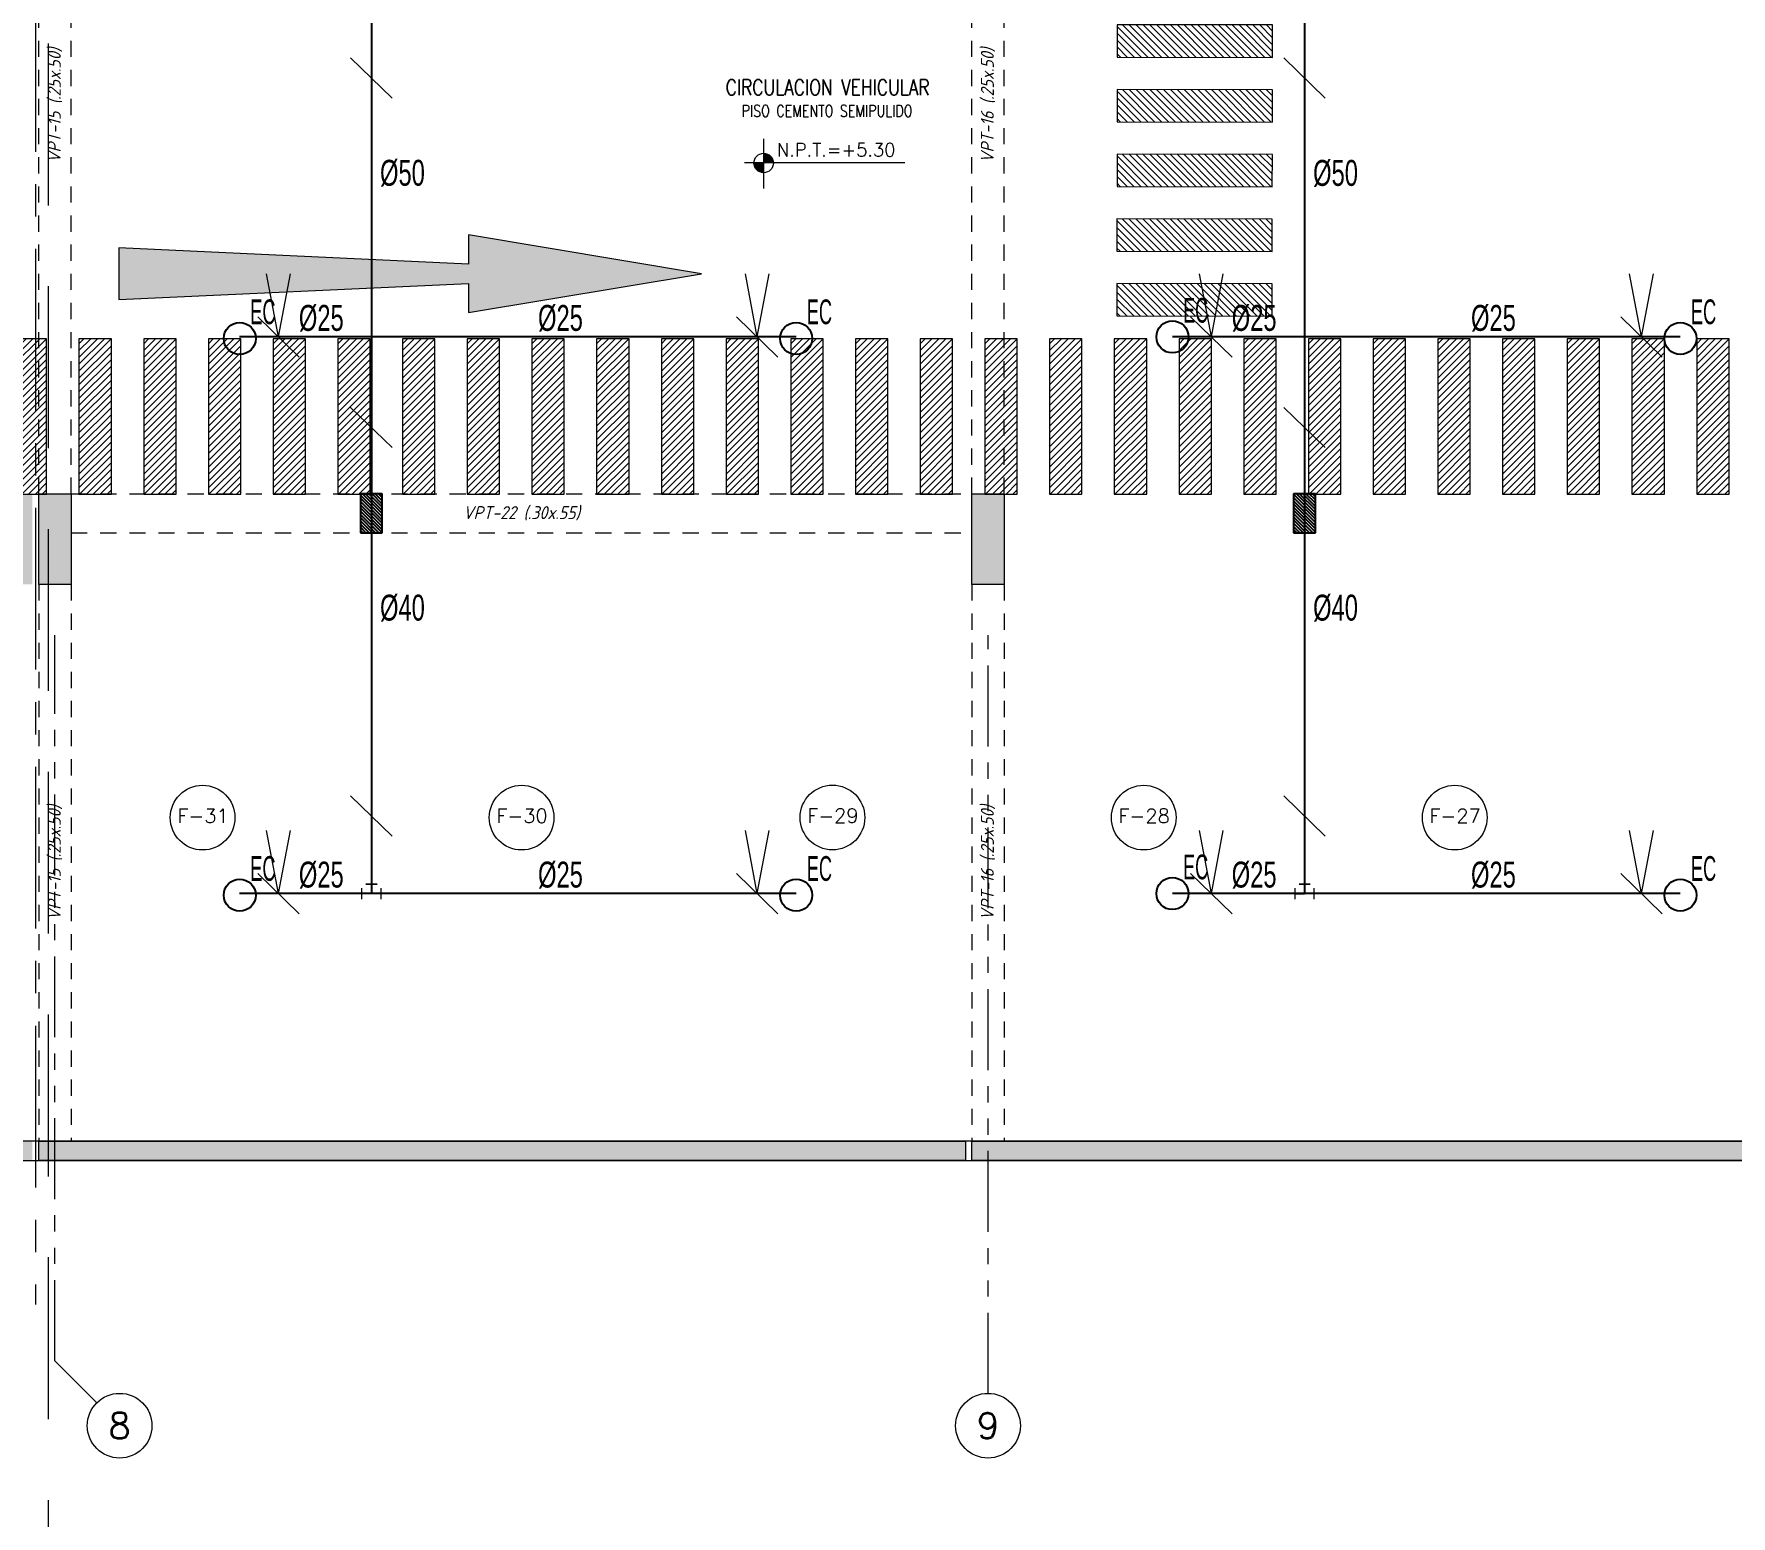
# Model space of a CAD drawing. Header units: millimetres. Extents: x 2085 to 2829, y 1347 to 1643.
# Drawn here: x 2156.79 to 2169.91, y 1440.19 to 1451.64 of the extents above; entities that cross this region are included whole.
import ezdxf
from ezdxf.enums import TextEntityAlignment as Align

# ---------------------------------------------------------------- set-up
doc = ezdxf.new("R2010")
doc.units = ezdxf.units.MM
for name, pattern in [('CENTER', [2, 1.25, -0.25, 0.25, -0.25]), ('DASHED2', [0.375, 0.25, -0.125]), ('HIDDEN', [0.375, 0.25, -0.125]), ('HIDDEN2', [0.1875, 0.125, -0.0625]), ('PHANTOM', [2.5, 1.25, -0.25, 0.25, -0.25, 0.25, -0.25]), ('PHANTOM2', [1.25, 0.625, -0.125, 0.125, -0.125, 0.125, -0.125])]:
    doc.linetypes.add(name, pattern=pattern)
doc.layers.get('0').update_dxf_attribs({"color": 251, "lineweight": 9})
for name, color, linetype, lineweight in [('000 SOS 911 - ACCESORIOS ACI', 3, 'Continuous', 20), ('000 SOS 911 ACCESORIOS', 3, 'Continuous', 20), ('000 SOS 911 ROCIADORES', 5, 'Continuous', 25), ('000 SOS 911 TEXTOS ACI', 7, 'Continuous', 9), ('000 SOS 911 TUB. ENTERRADA  ACI', 5, 'DASHED2', 25), ('000 SOS 911 TUBERIA ACI', 3, 'Continuous', 25), ('00_Grupo3S', 7, 'DASHED2', 0), ('A-EJES', 251, 'PHANTOM', 9), ('A-ESTRUCTURA-HATCH', 251, 'Continuous', 13), ('A-ESTRUCTURA-PLACAS', 251, 'Continuous', 13), ('A-ESTRUCTURA-VIGAS', 251, 'HIDDEN2', 13), ('A-MUROS', 251, 'Continuous', 9), ('A-NIVELES-NPT', 251, 'Continuous', 9), ('A-NUMERO ESTAC', 251, 'Continuous', 13), ('A-TEXTO-ACABADO PISO', 251, 'Continuous', 13), ('A-TEXTO-AMBIENTES', 251, 'Continuous', 9), ('A-TEXTO-INDICACIONES', 251, 'Continuous', 13), ('CIRCULACION PEATONAL', 251, 'Continuous', 13)]:
    doc.layers.add(name, color=color, linetype=linetype, lineweight=lineweight)
doc.layers.add('A-ETAPAS', color=251, linetype='Continuous', lineweight=9, plot=False)
doc.layers.add('A_50_Vigas Chata', color=251, linetype='HIDDEN', lineweight=13, plot=False)
doc.styles.add('APPIA -TEXTOS-GENERALES', font='isocp.shx', dxfattribs={"oblique": 15})
doc.styles.add('PIPE', font='ARIALN.TTF', dxfattribs={"width": 0.8})
doc.styles.add('R80', font='romans.shx', dxfattribs={"width": 0.8, "oblique": 15, "height": 0.1})
doc.styles.add('ROMANS', font='romans.shx', dxfattribs={"width": 0.8})

# ---------------------------------------------------------------- blocks, each defined once
blk = doc.blocks.new('002')
at = {"layer": '000 SOS 911 ROCIADORES'}
blk.add_circle((2884.506, 1470.177, 0), 0.0952, dxfattribs=at)
at = {"layer": '000 SOS 911 ROCIADORES', "color": 5, "style": 'PIPE', "width": 0.641273}
blk.add_text('EC', height=0.1469, dxfattribs=at).set_placement((2884.569, 1470.262, 0), (2884.719, 1470.262, 0), align=Align.FIT)
blk = doc.blocks.new('003')
at = {"layer": '000 SOS 911 ROCIADORES', "xscale": 1.3, "yscale": 1.3, "zscale": 1.3}
blk.add_blockref('002', (-841.839, -416.766, 0), dxfattribs=at)
blk = doc.blocks.new('007')
at = {"layer": '000 SOS 911 - ACCESORIOS ACI'}
for q in [(26830.838, -4054.765, 0), (26831.022, -4054.765, 0)]:
    blk.add_line((26830.93, -4055.252, 0), q, dxfattribs=at)
blk = doc.blocks.new('PASE EN VIGA')
at = {"layer": '000 SOS 911 TUB. ENTERRADA  ACI'}
h = blk.add_hatch(dxfattribs=at)
h.set_pattern_fill('ANSI31', color=6, scale=0.0046)
h.paths.add_polyline_path([(2188.783, 1180.57), (2188.783, 1180.71), (2188.533, 1180.71), (2188.533, 1180.57)])
at = {"layer": '000 SOS 911 TUB. ENTERRADA  ACI', "color": 6, "linetype": 'ByBlock'}
blk.add_lwpolyline([(2188.533, 1180.57), (2188.783, 1180.57), (2188.783, 1180.71), (2188.533, 1180.71)], close=True, dxfattribs=at)
blk = doc.blocks.new('ACCS.ELBOW.90')
at = {"layer": '000 SOS 911 - ACCESORIOS ACI', "color": 100}
for p, q in [((0.098, 0.168), (-0.098, 0.168)), ((0.168, -0.098), (0.168, 0.098))]:
    blk.add_line(p, q, dxfattribs=at)
at = {"layer": '000 SOS 911 - ACCESORIOS ACI', "color": 9}
for p in [(0, 0.168), (0.168, 0)]:
    blk.add_line(p, (0, 0), dxfattribs=at)
blk = doc.blocks.new('EST P2')
at = {"layer": 'A-ESTRUCTURA-HATCH'}
h = blk.add_hatch(color=256, dxfattribs=at)
h.dxf.hatch_style = 1
h.paths.add_polyline_path([(-19.425, 5.95), (-23.374, 5.95), (-23.374, 5), (-25.49, 5), (-25.49, 4.85), (-23.224, 4.85), (-23.224, 5.75), (-19.575, 5.75), (-19.575, 4.85), (-18.03, 4.85), (-18.03, 5), (-19.425, 5)])
h.paths.add_polyline_path([(-25.54, 5), (-32.4, 5), (-32.4, 4.85), (-25.54, 4.85)])
h.paths.add_polyline_path([(-32.45, 5), (-39.91, 5), (-39.91, 4.85), (-32.45, 4.85)])
h.paths.add_polyline_path([(-39.96, 5), (-44.735, 5), (-44.735, 4.85), (-39.96, 4.85)])
h.paths.add_polyline_path([(-44.785, 5.05), (-45.035, 5.05), (-45.035, 0.15), (-47.24, 0.15), (-47.24, -0.15), (-44.785, -0.15)])
h.paths.add_polyline_path([(-46.99, -0.2), (-47.24, -0.2), (-47.24, -6.1), (-46.99, -6.1)])
h.paths.add_polyline_path([(-46.99, -6.15), (-47.24, -6.15), (-47.24, -11.4), (-46.99, -11.4)])
h.paths.add_polyline_path([(-39.96, -11.15), (-46.94, -11.15), (-46.94, -11.3), (-39.96, -11.3)])
h.paths.add_polyline_path([(-32.45, -11.15), (-39.91, -11.15), (-39.91, -11.3), (-32.45, -11.3)])
h.paths.add_polyline_path([(-25.54, -11.15), (-32.4, -11.15), (-32.4, -11.3), (-25.54, -11.3)])
h.paths.add_polyline_path([(-18.03, -11.15), (-25.49, -11.15), (-25.49, -11.3), (-18.03, -11.3)])
h.paths.add_polyline_path([(-11.12, -11.15), (-17.98, -11.15), (-17.98, -11.3), (-11.12, -11.3)])
h.paths.add_polyline_path([(-3.61, -11.15), (-11.07, -11.15), (-11.07, -11.3), (-3.61, -11.3)])
h.paths.add_polyline_path([(3.6, -11.15), (-3.56, -11.15), (-3.56, -11.3), (3.6, -11.3)])
h.paths.add_polyline_path([(12.2, -11.15), (3.65, -11.15), (3.65, -11.3), (12.2, -11.3)])
h.paths.add_polyline_path([(18.02, -11.15), (12.25, -11.15), (12.25, -11.3), (18.02, -11.3)])
h.paths.add_polyline_path([(23.02, -11.15), (18.07, -11.15), (18.07, -11.3), (23.02, -11.3)])
h.paths.add_polyline_path([(30.23, -11.15), (23.07, -11.15), (23.07, -11.3), (30.23, -11.3)])
h.paths.add_polyline_path([(35.53, -11.15), (30.28, -11.15), (30.28, -11.3), (35.53, -11.3)])
h.paths.add_polyline_path([(43.04, -11.15), (35.58, -11.15), (35.58, -11.3), (43.04, -11.3)])
h.paths.add_polyline_path([(49.95, -11.15), (43.09, -11.15), (43.09, -11.3), (49.95, -11.3)])
h.paths.add_polyline_path([(57.46, -11.15), (50, -11.15), (50, -11.3), (57.46, -11.3)])
h.paths.add_polyline_path([(64.37, -11.15), (57.51, -11.15), (57.51, -11.3), (64.37, -11.3)])
h.paths.add_polyline_path([(71.88, -11.15), (64.42, -11.15), (64.42, -11.3), (71.88, -11.3)])
h.paths.add_polyline_path([(59.801, -0.15), (60.001, -0.15, -0.616916), (65.272, 2.496), (65.272, -0.15), (65.422, -0.15), (65.422, 2.378, -0.221665), (66.601, -0.15), (66.801, -0.15, 0.99999)], flags=0)
h.paths.add_polyline_path([(72.801, -0.15), (73.001, -0.15, 1), (53.601, -0.15), (53.801, -0.15, -1)])
h.paths.add_polyline_path([(53.376, 5), (51.865, 5), (51.865, 4.85), (53.376, 4.85)])
h.paths.add_polyline_path([(51.865, 5), (47.915, 5), (47.915, -0.15), (50.25, -0.15), (50.25, 0), (48.065, 0), (48.065, 2.05), (50.015, 2.05), (50.015, 2.2), (48.065, 2.2), (48.065, 4.85), (51.715, 4.85), (51.715, 1.9), (51.865, 1.9), (51.865, 4.85), (51.865, 4.85)])
h.paths.add_polyline_path([(47.865, 5), (43.09, 5), (43.09, 4.85), (47.865, 4.85)])
h.paths.add_polyline_path([(43.04, 5), (35.58, 5), (35.58, 4.85), (43.04, 4.85)])
h.paths.add_polyline_path([(32.726, 5.95), (28.776, 5.95), (28.776, 5), (23.07, 5), (23.07, 4.85), (28.926, 4.85), (28.926, 5.75), (32.576, 5.75), (32.576, 4.85), (35.53, 4.85), (35.53, 5), (32.726, 5)])
h.paths.add_polyline_path([(23.02, 5), (18.07, 5), (18.07, 4.85), (23.02, 4.85)])
h.paths.add_polyline_path([(18.02, 5), (12.25, 5), (12.25, 4.85), (18.02, 4.85)])
h.paths.add_polyline_path([(12.2, 5), (5.876, 5), (5.876, 4.85), (12.2, 4.85)])
h.paths.add_polyline_path([(3.775, 5), (-3.56, 5), (-3.56, 4.85), (-0.175, 4.85), (-0.175, -0.151), (1.925, -0.151), (1.925, 0), (-0.025, 0), (-0.025, 2.05), (3.775, 2.05), (3.775, 2.2), (-0.025, 2.2), (-0.025, 4.85), (3.625, 4.85), (3.625, 3.2), (3.775, 3.2)])
h.paths.add_polyline_path([(-3.61, 5), (-11.07, 5), (-11.07, 4.85), (-3.61, 4.85)])
h.paths.add_polyline_path([(-11.12, 5), (-17.98, 5), (-17.98, 4.85), (-11.12, 4.85)])
h = blk.add_hatch(color=256, dxfattribs=at)
h.dxf.hatch_style = 1
h.paths.add_polyline_path([(-3.56, -6.15), (-3.31, -6.15), (-3.31, -6.85), (-3.56, -6.85)])
h.paths.add_polyline_path([(-3.56, 0.55), (-3.31, 0.55), (-3.31, -0.15), (-3.56, -0.15)])
h.paths.add_polyline_path([(-3.86, -6.15), (-3.61, -6.15), (-3.61, -6.85), (-3.86, -6.85)])
h.paths.add_polyline_path([(-3.86, 0.55), (-3.61, 0.55), (-3.61, -0.15), (-3.86, -0.15)])
h.paths.add_polyline_path([(-11.07, -6.15), (-10.82, -6.15), (-10.82, -6.85), (-11.07, -6.85)])
h.paths.add_polyline_path([(-11.07, 0.55), (-10.82, 0.55), (-10.82, -0.15), (-11.07, -0.15)])
h.paths.add_polyline_path([(-18.28, -6.15), (-18.03, -6.15), (-18.03, -6.85), (-18.28, -6.85)])
h.paths.add_polyline_path([(-18.28, 0.55), (-18.03, 0.55), (-18.03, -0.15), (-18.28, -0.15)])
h.paths.add_polyline_path([(-25.49, -6.15), (-25.24, -6.15), (-25.24, -6.85), (-25.49, -6.85)])
h.paths.add_polyline_path([(-25.49, 0.55), (-25.24, 0.55), (-25.24, -0.15), (-25.49, -0.15)])
h.paths.add_polyline_path([(-32.7, -6.15), (-32.45, -6.15), (-32.45, -6.85), (-32.7, -6.85)])
h.paths.add_polyline_path([(-32.7, 0.55), (-32.45, 0.55), (-32.45, -0.15), (-32.7, -0.15)])
h.paths.add_polyline_path([(-39.91, -6.15), (-39.66, -6.15), (-39.66, -6.85), (-39.91, -6.85)])
h.paths.add_polyline_path([(-39.91, 0.55), (-39.66, 0.55), (-39.66, -0.15), (-39.91, -0.15)])
h.paths.add_polyline_path([(3.65, -6.15), (3.9, -6.15), (3.9, -6.85), (3.65, -6.85)])
h.paths.add_polyline_path([(3.626, 0.55), (3.9, 0.55), (3.9, -0.15), (3.626, -0.15)])
h.paths.add_polyline_path([(42.79, -6.15), (43.04, -6.15), (43.04, -6.85), (42.79, -6.85)])
h.paths.add_polyline_path([(42.79, 0.55), (43.04, 0.55), (43.04, -0.15), (42.79, -0.15)])
h.paths.add_polyline_path([(35.58, -6.15), (35.83, -6.15), (35.83, -6.85), (35.58, -6.85)])
h.paths.add_polyline_path([(35.58, 0.55), (35.83, 0.55), (35.83, -0.15), (35.58, -0.15)])
h.paths.add_polyline_path([(35.28, -6.15), (35.53, -6.15), (35.53, -6.85), (35.28, -6.85)])
h.paths.add_polyline_path([(35.28, 0.55), (35.53, 0.55), (35.53, -0.15), (35.28, -0.15)])
h.paths.add_polyline_path([(30.28, -6.15), (30.53, -6.15), (30.53, -6.85), (30.28, -6.85)])
h.paths.add_polyline_path([(30.28, 0.55), (30.53, 0.55), (30.53, -0.15), (30.28, -0.15)])
h.paths.add_polyline_path([(23.07, -6.15), (23.32, -6.15), (23.32, -6.85), (23.07, -6.85)])
h.paths.add_polyline_path([(23.07, 0.55), (23.32, 0.55), (23.32, -0.15), (23.07, -0.15)])
h.paths.add_polyline_path([(18.07, -6.15), (18.32, -6.15), (18.32, -6.85), (18.07, -6.85)])
h.paths.add_polyline_path([(18.07, 0.55), (18.32, 0.55), (18.32, -0.15), (18.07, -0.15)])
h.paths.add_polyline_path([(10.86, -6.15), (11.11, -6.15), (11.11, -6.85), (10.86, -6.85)])
h.paths.add_polyline_path([(10.86, 0.55), (11.11, 0.55), (11.11, -0.15), (10.86, -0.15)])
h.paths.add_polyline_path([(71.63, -6.15), (71.88, -6.15), (71.88, -6.85), (71.63, -6.85)])
h.paths.add_polyline_path([(64.42, -6.15), (64.67, -6.15), (64.67, -6.85), (64.42, -6.85)])
h.paths.add_polyline_path([(57.21, -6.15), (57.46, -6.15), (57.46, -6.85), (57.21, -6.85)])
h.paths.add_polyline_path([(50, -6.15), (50.25, -6.15), (50.25, -6.85), (50, -6.85)])
at = {"layer": 'A-ESTRUCTURA-PLACAS'}
for points in [[(-3.56, -6.15), (-3.31, -6.15), (-3.31, -6.85), (-3.56, -6.85)], [(3.65, -6.15), (3.9, -6.15), (3.9, -6.85), (3.65, -6.85)], [(3.6, -11.3), (-3.56, -11.3), (-3.56, -11.15), (3.6, -11.15)], [(12.2, -11.3), (3.65, -11.3), (3.65, -11.15), (12.2, -11.15)]]:
    blk.add_lwpolyline(points, close=True, dxfattribs=at)
at = {"layer": 'A-ESTRUCTURA-VIGAS'}
for points in [[(-3.56, -6.15), (-3.56, -0.15)], [(-3.31, -6.15), (-3.31, -0.15)], [(3.65, -6.15), (3.65, -0.15)], [(3.9, -6.15), (3.9, -0.15)], [(-3.31, -6.15), (3.65, -6.15)], [(-3.31, -6.45), (3.65, -6.45)], [(-3.56, -6.85), (-3.56, -11.15)], [(-3.31, -6.85), (-3.31, -11.15)], [(3.65, -6.85), (3.65, -11.15)], [(3.9, -6.85), (3.9, -11.15)]]:
    blk.add_lwpolyline(points, dxfattribs=at)
at = {"layer": 'A_50_Vigas Chata', "char_height": 0.1, "attachment_point": 5, "rotation": 90, "style": 'APPIA -TEXTOS-GENERALES'}
for s, insert in [('VPT-15 (.25x.50)', (-3.435, -3.15)), ('VPT-16 (.25x.50)', (3.775, -3.15)), ('VPT-15 (.25x.50)', (-3.435, -9)), ('VPT-16 (.25x.50)', (3.775, -9))]:
    blk.add_mtext(s, dxfattribs=dict(at, insert=insert))
at = {"layer": 'A_50_Vigas Chata', "insert": (0.17, -6.3), "char_height": 0.1, "attachment_point": 5, "style": 'APPIA -TEXTOS-GENERALES'}
blk.add_mtext('VPT-22 (.30x.55)', dxfattribs=at)
blk = doc.blocks.new('*U225')
at = {"layer": 'CIRCULACION PEATONAL'}
h = blk.add_hatch(dxfattribs=at)
h.set_pattern_fill('ANSI31', color=256, scale=0.3)
h.set_pattern_definition([(45, (60.750368, 0), (-0.0265165, 0.0265165), [])])
h.paths.add_polyline_path([(61.047, 0.228), (60.797, 0.228), (60.797, -0.972), (61.047, -0.972)])
h = blk.add_hatch(dxfattribs=at)
h.set_pattern_fill('ANSI31', color=256, scale=0.3)
h.set_pattern_definition([(45, (61.250368, 0), (-0.0265165, 0.0265165), [])])
h.paths.add_polyline_path([(61.547, 0.228), (61.297, 0.228), (61.297, -0.972), (61.547, -0.972)])
h = blk.add_hatch(dxfattribs=at)
h.set_pattern_fill('ANSI31', color=256, scale=0.3)
h.set_pattern_definition([(45, (61.750368, 0), (-0.0265165, 0.0265165), [])])
h.paths.add_polyline_path([(62.047, 0.228), (61.797, 0.228), (61.797, -0.972), (62.047, -0.972)])
h = blk.add_hatch(dxfattribs=at)
h.set_pattern_fill('ANSI31', color=256, scale=0.3)
h.set_pattern_definition([(45, (62.250368, 0), (-0.0265165, 0.0265165), [])])
h.paths.add_polyline_path([(62.547, 0.228), (62.297, 0.228), (62.297, -0.972), (62.547, -0.972)])
h = blk.add_hatch(dxfattribs=at)
h.set_pattern_fill('ANSI31', color=256, scale=0.3)
h.set_pattern_definition([(45, (62.750368, 0), (-0.0265165, 0.0265165), [])])
h.paths.add_polyline_path([(63.047, 0.228), (62.797, 0.228), (62.797, -0.972), (63.047, -0.972)])
h = blk.add_hatch(dxfattribs=at)
h.set_pattern_fill('ANSI31', color=256, scale=0.3)
h.set_pattern_definition([(45, (63.250368, 0), (-0.0265165, 0.0265165), [])])
h.paths.add_polyline_path([(63.547, 0.228), (63.297, 0.228), (63.297, -0.972), (63.547, -0.972)])
h = blk.add_hatch(dxfattribs=at)
h.set_pattern_fill('ANSI31', color=256, scale=0.3)
h.set_pattern_definition([(45, (63.750368, 0), (-0.0265165, 0.0265165), [])])
h.paths.add_polyline_path([(64.047, 0.228), (63.797, 0.228), (63.797, -0.972), (64.047, -0.972)])
h = blk.add_hatch(dxfattribs=at)
h.set_pattern_fill('ANSI31', color=256, scale=0.3)
h.set_pattern_definition([(45, (64.250368, 0), (-0.0265165, 0.0265165), [])])
h.paths.add_polyline_path([(64.547, 0.228), (64.297, 0.228), (64.297, -0.972), (64.547, -0.972)])
h = blk.add_hatch(dxfattribs=at)
h.set_pattern_fill('ANSI31', color=256, scale=0.3)
h.set_pattern_definition([(45, (64.750368, 0), (-0.0265165, 0.0265165), [])])
h.paths.add_polyline_path([(65.047, 0.228), (64.797, 0.228), (64.797, -0.972), (65.047, -0.972)])
h = blk.add_hatch(dxfattribs=at)
h.set_pattern_fill('ANSI31', color=256, scale=0.3)
h.set_pattern_definition([(45, (65.250368, 0), (-0.0265165, 0.0265165), [])])
h.paths.add_polyline_path([(65.547, 0.228), (65.297, 0.228), (65.297, -0.972), (65.547, -0.972)])
h = blk.add_hatch(dxfattribs=at)
h.set_pattern_fill('ANSI31', color=256, scale=0.3)
h.set_pattern_definition([(45, (65.750368, 0), (-0.0265165, 0.0265165), [])])
h.paths.add_polyline_path([(66.047, 0.228), (65.797, 0.228), (65.797, -0.972), (66.047, -0.972)])
h = blk.add_hatch(dxfattribs=at)
h.set_pattern_fill('ANSI31', color=256, scale=0.3)
h.set_pattern_definition([(45, (66.250368, 0), (-0.0265165, 0.0265165), [])])
h.paths.add_polyline_path([(66.547, 0.228), (66.297, 0.228), (66.297, -0.972), (66.547, -0.972)])
h = blk.add_hatch(dxfattribs=at)
h.set_pattern_fill('ANSI31', color=256, scale=0.3)
h.set_pattern_definition([(45, (66.750368, 0), (-0.0265165, 0.0265165), [])])
h.paths.add_polyline_path([(67.047, 0.228), (66.797, 0.228), (66.797, -0.972), (67.047, -0.972)])
h = blk.add_hatch(dxfattribs=at)
h.set_pattern_fill('ANSI31', color=256, scale=0.3)
h.set_pattern_definition([(45, (67.250368, 0), (-0.0265165, 0.0265165), [])])
h.paths.add_polyline_path([(67.547, 0.228), (67.297, 0.228), (67.297, -0.972), (67.547, -0.972)])
h = blk.add_hatch(dxfattribs=at)
h.set_pattern_fill('ANSI31', color=256, scale=0.3)
h.set_pattern_definition([(45, (67.750368, 0), (-0.0265165, 0.0265165), [])])
h.paths.add_polyline_path([(68.047, 0.228), (67.797, 0.228), (67.797, -0.972), (68.047, -0.972)])
h = blk.add_hatch(dxfattribs=at)
h.set_pattern_fill('ANSI31', color=256, scale=0.3)
h.set_pattern_definition([(45, (68.250368, 0), (-0.0265165, 0.0265165), [])])
h.paths.add_polyline_path([(68.547, 0.228), (68.297, 0.228), (68.297, -0.972), (68.547, -0.972)])
h = blk.add_hatch(dxfattribs=at)
h.set_pattern_fill('ANSI31', color=256, scale=0.3)
h.set_pattern_definition([(45, (68.750368, 0), (-0.0265165, 0.0265165), [])])
h.paths.add_polyline_path([(69.047, 0.228), (68.797, 0.228), (68.797, -0.972), (69.047, -0.972)])
h = blk.add_hatch(dxfattribs=at)
h.set_pattern_fill('ANSI31', color=256, scale=0.3)
h.set_pattern_definition([(45, (69.250368, 0), (-0.0265165, 0.0265165), [])])
h.paths.add_polyline_path([(69.547, 0.228), (69.297, 0.228), (69.297, -0.972), (69.547, -0.972)])
h = blk.add_hatch(dxfattribs=at)
h.set_pattern_fill('ANSI31', color=256, scale=0.3)
h.set_pattern_definition([(45, (69.750368, 0), (-0.0265165, 0.0265165), [])])
h.paths.add_polyline_path([(70.047, 0.228), (69.797, 0.228), (69.797, -0.972), (70.047, -0.972)])
h = blk.add_hatch(dxfattribs=at)
h.set_pattern_fill('ANSI31', color=256, scale=0.3)
h.set_pattern_definition([(45, (70.250368, 0), (-0.0265165, 0.0265165), [])])
h.paths.add_polyline_path([(70.547, 0.228), (70.297, 0.228), (70.297, -0.972), (70.547, -0.972)])
h = blk.add_hatch(dxfattribs=at)
h.set_pattern_fill('ANSI31', color=256, scale=0.3)
h.set_pattern_definition([(45, (70.750368, 0), (-0.0265165, 0.0265165), [])])
h.paths.add_polyline_path([(71.047, 0.228), (70.797, 0.228), (70.797, -0.972), (71.047, -0.972)])
h = blk.add_hatch(dxfattribs=at)
h.set_pattern_fill('ANSI31', color=256, scale=0.3)
h.set_pattern_definition([(45, (71.250368, 0), (-0.0265165, 0.0265165), [])])
h.paths.add_polyline_path([(71.547, 0.228), (71.297, 0.228), (71.297, -0.972), (71.547, -0.972)])
h = blk.add_hatch(dxfattribs=at)
h.set_pattern_fill('ANSI31', color=256, scale=0.3)
h.set_pattern_definition([(45, (71.750368, 0), (-0.0265165, 0.0265165), [])])
h.paths.add_polyline_path([(72.047, 0.228), (71.797, 0.228), (71.797, -0.972), (72.047, -0.972)])
h = blk.add_hatch(dxfattribs=at)
h.set_pattern_fill('ANSI31', color=256, scale=0.3)
h.set_pattern_definition([(45, (72.250368, 0), (-0.0265165, 0.0265165), [])])
h.paths.add_polyline_path([(72.547, 0.228), (72.297, 0.228), (72.297, -0.972), (72.547, -0.972)])
h = blk.add_hatch(dxfattribs=at)
h.set_pattern_fill('ANSI31', color=256, scale=0.3)
h.set_pattern_definition([(45, (72.750368, 0), (-0.0265165, 0.0265165), [])])
h.paths.add_polyline_path([(73.047, 0.228), (72.797, 0.228), (72.797, -0.972), (73.047, -0.972)])
h = blk.add_hatch(dxfattribs=at)
h.set_pattern_fill('ANSI31', color=256, scale=0.3)
h.set_pattern_definition([(45, (73.250368, 0), (-0.0265165, 0.0265165), [])])
h.paths.add_polyline_path([(73.547, 0.228), (73.297, 0.228), (73.297, -0.972), (73.547, -0.972)])
h = blk.add_hatch(dxfattribs=at)
h.set_pattern_fill('ANSI31', color=256, scale=0.3)
h.set_pattern_definition([(45, (73.750368, 0), (-0.0265165, 0.0265165), [])])
h.paths.add_polyline_path([(74.047, 0.228), (73.797, 0.228), (73.797, -0.972), (74.047, -0.972)])
for points in [[(60.797, -0.972), (61.047, -0.972), (61.047, 0.228), (60.797, 0.228)], [(61.297, -0.972), (61.547, -0.972), (61.547, 0.228), (61.297, 0.228)], [(61.797, -0.972), (62.047, -0.972), (62.047, 0.228), (61.797, 0.228)], [(62.297, -0.972), (62.547, -0.972), (62.547, 0.228), (62.297, 0.228)], [(62.797, -0.972), (63.047, -0.972), (63.047, 0.228), (62.797, 0.228)], [(63.297, -0.972), (63.547, -0.972), (63.547, 0.228), (63.297, 0.228)], [(63.797, -0.972), (64.047, -0.972), (64.047, 0.228), (63.797, 0.228)], [(64.297, -0.972), (64.547, -0.972), (64.547, 0.228), (64.297, 0.228)], [(64.797, -0.972), (65.047, -0.972), (65.047, 0.228), (64.797, 0.228)], [(65.297, -0.972), (65.547, -0.972), (65.547, 0.228), (65.297, 0.228)], [(65.797, -0.972), (66.047, -0.972), (66.047, 0.228), (65.797, 0.228)], [(66.297, -0.972), (66.547, -0.972), (66.547, 0.228), (66.297, 0.228)], [(66.797, -0.972), (67.047, -0.972), (67.047, 0.228), (66.797, 0.228)], [(67.297, -0.972), (67.547, -0.972), (67.547, 0.228), (67.297, 0.228)], [(67.797, -0.972), (68.047, -0.972), (68.047, 0.228), (67.797, 0.228)], [(68.297, -0.972), (68.547, -0.972), (68.547, 0.228), (68.297, 0.228)], [(68.797, -0.972), (69.047, -0.972), (69.047, 0.228), (68.797, 0.228)], [(69.297, -0.972), (69.547, -0.972), (69.547, 0.228), (69.297, 0.228)], [(69.797, -0.972), (70.047, -0.972), (70.047, 0.228), (69.797, 0.228)], [(70.297, -0.972), (70.547, -0.972), (70.547, 0.228), (70.297, 0.228)], [(70.797, -0.972), (71.047, -0.972), (71.047, 0.228), (70.797, 0.228)], [(71.297, -0.972), (71.547, -0.972), (71.547, 0.228), (71.297, 0.228)], [(71.797, -0.972), (72.047, -0.972), (72.047, 0.228), (71.797, 0.228)], [(72.297, -0.972), (72.547, -0.972), (72.547, 0.228), (72.297, 0.228)], [(72.797, -0.972), (73.047, -0.972), (73.047, 0.228), (72.797, 0.228)], [(73.297, -0.972), (73.547, -0.972), (73.547, 0.228), (73.297, 0.228)], [(73.797, -0.972), (74.047, -0.972), (74.047, 0.228), (73.797, 0.228)]]:
    blk.add_lwpolyline(points, close=True, dxfattribs=at)
blk = doc.blocks.new('EJES 1P')
at = {"layer": 'A-EJES', "linetype": 'PHANTOM2'}
blk.add_line((41.898, -18.221), (41.574, -17.898), dxfattribs=at)
for points in [[(41.574, -17.898), (41.574, -12.292)], [(48.784, -18.151), (48.784, -12.292)]]:
    blk.add_lwpolyline(points, dxfattribs=at)
at = {"layer": 'A-EJES', "linetype": 'Continuous'}
for centre in [(42.074, -18.398), (48.784, -18.398)]:
    blk.add_circle(centre, 0.25, dxfattribs=at)
at = {"layer": 'A-EJES', "linetype": 'Continuous', "style": 'ROMANS'}
for s, p in [('8', (42.074, -18.398)), ('9', (48.784, -18.398))]:
    blk.add_text(s, height=0.2, dxfattribs=at).set_placement(p, align=Align.MIDDLE_CENTER)
blk = doc.blocks.new('*U224')
at = {"layer": 'CIRCULACION PEATONAL'}
h = blk.add_hatch(dxfattribs=at)
h.set_pattern_fill('ANSI31', color=256, scale=0.3)
h.set_pattern_definition([(45, (114.11085, 0), (-0.0265165, 0.0265165), [])])
h.paths.add_polyline_path([(114.408, 0.228), (114.158, 0.228), (114.158, -0.972), (114.408, -0.972)])
h = blk.add_hatch(dxfattribs=at)
h.set_pattern_fill('ANSI31', color=256, scale=0.3)
h.set_pattern_definition([(45, (114.61085, 0), (-0.0265165, 0.0265165), [])])
h.paths.add_polyline_path([(114.908, 0.228), (114.658, 0.228), (114.658, -0.972), (114.908, -0.972)])
h = blk.add_hatch(dxfattribs=at)
h.set_pattern_fill('ANSI31', color=256, scale=0.3)
h.set_pattern_definition([(45, (115.11085, 0), (-0.0265165, 0.0265165), [])])
h.paths.add_polyline_path([(115.408, 0.228), (115.158, 0.228), (115.158, -0.972), (115.408, -0.972)])
h = blk.add_hatch(dxfattribs=at)
h.set_pattern_fill('ANSI31', color=256, scale=0.3)
h.set_pattern_definition([(45, (115.61085, 0), (-0.0265165, 0.0265165), [])])
h.paths.add_polyline_path([(115.908, 0.228), (115.658, 0.228), (115.658, -0.972), (115.908, -0.972)])
h = blk.add_hatch(dxfattribs=at)
h.set_pattern_fill('ANSI31', color=256, scale=0.3)
h.set_pattern_definition([(45, (116.11085, 0), (-0.0265165, 0.0265165), [])])
h.paths.add_polyline_path([(116.408, 0.228), (116.158, 0.228), (116.158, -0.972), (116.408, -0.972)])
h = blk.add_hatch(dxfattribs=at)
h.set_pattern_fill('ANSI31', color=256, scale=0.3)
h.set_pattern_definition([(45, (116.61085, 0), (-0.0265165, 0.0265165), [])])
h.paths.add_polyline_path([(116.908, 0.228), (116.658, 0.228), (116.658, -0.972), (116.908, -0.972)])
h = blk.add_hatch(dxfattribs=at)
h.set_pattern_fill('ANSI31', color=256, scale=0.3)
h.set_pattern_definition([(45, (117.11085, 0), (-0.0265165, 0.0265165), [])])
h.paths.add_polyline_path([(117.408, 0.228), (117.158, 0.228), (117.158, -0.972), (117.408, -0.972)])
for points in [[(114.158, -0.972), (114.408, -0.972), (114.408, 0.228), (114.158, 0.228)], [(114.658, -0.972), (114.908, -0.972), (114.908, 0.228), (114.658, 0.228)], [(115.158, -0.972), (115.408, -0.972), (115.408, 0.228), (115.158, 0.228)], [(115.658, -0.972), (115.908, -0.972), (115.908, 0.228), (115.658, 0.228)], [(116.158, -0.972), (116.408, -0.972), (116.408, 0.228), (116.158, 0.228)], [(116.658, -0.972), (116.908, -0.972), (116.908, 0.228), (116.658, 0.228)], [(117.158, -0.972), (117.408, -0.972), (117.408, 0.228), (117.158, 0.228)]]:
    blk.add_lwpolyline(points, close=True, dxfattribs=at)
blk = doc.blocks.new('PO_GUARDIA CIVIL ESQ FAISANES_PLANTAS_Sotanos_REVA_2022.01.24 - copia$0$XREF_SOTANOS - ETAPA 1-2020.06.26$0$frr')
at = {"transparency": 33554687}
blk.add_hatch(color=8, dxfattribs=at).paths.add_polyline_path([(0.002, -0.011), (-0.002, -0.011), (-0.3, -1.8), (-0.075, -1.8), (-0.2, -4.5), (0.2, -4.5), (0.075, -1.8), (0.3, -1.8)])
at = {"color": 7}
blk.add_lwpolyline([(-0.2, -4.5), (0.2, -4.5), (0.075, -1.8), (0.3, -1.8), (0, 0), (-0.3, -1.8), (-0.075, -1.8)], close=True, dxfattribs=at)
blk = doc.blocks.new('SIM NIVEL PLANTA')
at = {"linetype": 'Continuous'}
h = blk.add_hatch(dxfattribs=at)
h.set_pattern_fill('_USER', color=256, scale=0.099996, angle=45, style=0, pattern_type=0)
h.set_pattern_definition([(45, (35396.10581, 26516.4892), (-0.0707080889, 0.0707080889), [])])
h.paths.add_polyline_path([(-17.03, 0), (-15.53, 0, 0.409209), (-17.03, 1.47)])
h.paths.add_polyline_path([(-18.53, 0, 0.419236), (-17.03, -1.53), (-17.03, 0)])
for p, q in [((-17.03, -3.97), (-17.03, 3.72)), ((4.81, 0), (-20, 0))]:
    blk.add_line(p, q)
blk.add_circle((-17.03, -0.03), 1.5, dxfattribs=at)
at = {"style": 'R80'}
blk.add_attdef('N.P.T.+0.00', text='', height=2.03, dxfattribs=at).set_placement((-5.83, 2.01), align=Align.MIDDLE_CENTER)
blk = doc.blocks.new('EJE')
at = {"linetype": 'Continuous'}
blk.add_circle((0, 0), 0.5, dxfattribs=at)
at = {"layer": 'A-TEXTO-INDICACIONES', "style": 'ROMANS'}
blk.add_attdef('EJE', text='', height=0.22, rotation=0, dxfattribs=at).set_placement((0.007, 0.028), align=Align.MIDDLE_CENTER)

msp = doc.modelspace()

# ---------------------------------------------------------------- linework, layer by layer
at = {"layer": '000 SOS 911 - ACCESORIOS ACI'}
for p, q in [((2159.561, 1451.145), (2159.24, 1451.456)), ((2166.771, 1451.145), (2166.45, 1451.455)), ((2158.842, 1449.144), (2158.522, 1449.455)), ((2162.542, 1449.144), (2162.222, 1449.455)), ((2166.051, 1449.144), (2165.73, 1449.455)), ((2169.374, 1449.144), (2169.054, 1449.455)), ((2159.561, 1448.445), (2159.24, 1448.756)), ((2166.771, 1448.445), (2166.45, 1448.755)), ((2159.561, 1445.445), (2159.24, 1445.756)), ((2166.771, 1445.445), (2166.45, 1445.755)), ((2158.842, 1444.844), (2158.522, 1445.155)), ((2162.542, 1444.844), (2162.222, 1445.155)), ((2166.051, 1444.844), (2165.73, 1445.155)), ((2169.374, 1444.844), (2169.054, 1445.155))]:
    msp.add_line(p, q, dxfattribs=at)
at = {"layer": '000 SOS 911 TUBERIA ACI'}
for points in [[(2159.401, 1457.15), (2159.401, 1445)], [(2166.611, 1457.149), (2166.611, 1444.999)], [(2162.682, 1449.3), (2158.382, 1449.3)], [(2169.514, 1449.3), (2165.591, 1449.3)], [(2162.682, 1445), (2158.382, 1445)], [(2169.514, 1445), (2165.591, 1445)]]:
    msp.add_lwpolyline(points, dxfattribs=at)
at = {"layer": '00_Grupo3S', "color": 2, "ltscale": 5}
msp.add_lwpolyline([(2156.906, 1643.032), (2183.584, 1643.032), (2183.584, 1347.191), (2156.906, 1347.191)], close=True, dxfattribs=at)
at = {"layer": 'A-ETAPAS', "linetype": 'CENTER'}
msp.add_line((2156.805, 1463.98), (2156.805, 1441.825), dxfattribs=at)
at = {"layer": 'A-ETAPAS', "color": 4, "linetype": 'CENTER'}
msp.add_line((2156.806, 1463.98), (2156.806, 1441.825), dxfattribs=at)
at = {"layer": 'A-MUROS'}
for p, q in [((2232.266, 1443.088), (2113.4, 1443.088)), ((2113.4, 1442.938), (2232.266, 1442.938))]:
    msp.add_line(p, q, dxfattribs=at)
for points in [[(2156.83, 1448.088), (2157.08, 1448.088), (2157.08, 1447.388), (2156.83, 1447.388)], [(2164.04, 1448.088), (2164.29, 1448.088), (2164.29, 1447.388), (2164.04, 1447.388)]]:
    msp.add_lwpolyline(points, close=True, dxfattribs=at)

# ---------------------------------------------------------------- block references
for name, p in [('EJES 1P', (2115.381, 1459.288)), ('EST P2', (2160.39, 1454.238))]:
    msp.add_blockref(name, p)
for name, p, rotation in [('*U224', (2166.353, 1566.868), 269.8920787475916), ('*U225', (2230.688, 1448.314), 180.0005141974605)]:
    msp.add_blockref(name, p, dxfattribs=dict(rotation=rotation))
at = {"transparency": 33554483, "rotation": 270}
msp.add_blockref('PO_GUARDIA CIVIL ESQ FAISANES_PLANTAS_Sotanos_REVA_2022.01.24 - copia$0$XREF_SOTANOS - ETAPA 1-2020.06.26$0$frr', (2161.95, 1449.788), dxfattribs=at)
msp.add_blockref('PO_GUARDIA CIVIL ESQ FAISANES_PLANTAS_Sotanos_REVA_2022.01.24 - copia$0$XREF_SOTANOS - ETAPA 1-2020.06.26$0$frr', (2161.95, 1449.788), dxfattribs=at)
at = {"layer": '000 SOS 911 - ACCESORIOS ACI'}
for p, xscale, yscale, zscale, rotation in [((2159.401, 1445), -0.4394526855468784, 0.4394526855468736, 0.4394526855468736, 359.9974143215402), ((2159.401, 1445), 0.4394526855468785, 0.4394526855468785, 0.4394526855468785, 0.002585678459824783), ((2166.611, 1444.999), -0.4394526855468784, 0.4394526855468736, 0.4394526855468736, 359.9974143215402), ((2166.611, 1444.999), 0.4394526855468785, 0.4394526855468785, 0.4394526855468785, 0.002585678459824783)]:
    msp.add_blockref('ACCS.ELBOW.90', p, dxfattribs=dict(at, xscale=xscale, yscale=yscale, zscale=zscale, rotation=rotation))
at = {"layer": '000 SOS 911 ACCESORIOS'}
for p in [(-24672.248, 5504.552, 0), (-24668.548, 5504.552, 0), (-24665.039, 5504.552, 0), (-24661.716, 5504.552, 0), (-24672.248, 5500.252, 0), (-24668.548, 5500.252, 0), (-24665.039, 5500.252, 0), (-24661.716, 5500.252, 0)]:
    msp.add_blockref('007', p, dxfattribs=at)
at = {"layer": '000 SOS 911 ROCIADORES'}
for p in [(-749.636, -45.176), (-745.336, -45.176), (-742.429, -45.164), (-738.504, -45.176), (-749.636, -49.476), (-745.336, -49.476), (-742.429, -49.464), (-738.504, -49.476)]:
    msp.add_blockref('003', p, dxfattribs=at)
at = {"layer": '000 SOS 911 TUB. ENTERRADA  ACI', "xscale": 1.200647668218153, "yscale": 1.200647668218153, "zscale": 1.200647668218153, "rotation": 90}
for p in [(3576.933, -1179.869), (3584.143, -1179.869)]:
    msp.add_blockref('PASE EN VIGA', p, dxfattribs=at)
at = {"layer": 'A-NIVELES-NPT', "xscale": 0.05, "yscale": 0.05, "zscale": 0.05}
msp.add_blockref('SIM NIVEL PLANTA', (2163.283, 1450.645), dxfattribs=at).add_auto_attribs({'N.P.T.+0.00': 'N.P.T.=+5.30'})
at = {"layer": 'A-NUMERO ESTAC', "xscale": 0.5, "yscale": 0.5, "zscale": 0.5}
for p, values in [((2158.096, 1445.587), {'EJE': 'F-31'}), ((2160.561, 1445.587), {'EJE': 'F-30'}), ((2162.963, 1445.588), {'EJE': 'F-29'}), ((2165.368, 1445.587), {'EJE': 'F-28'}), ((2167.771, 1445.587), {'EJE': 'F-27'})]:
    msp.add_blockref('EJE', p, dxfattribs=at).add_auto_attribs(values)

# ---------------------------------------------------------------- texts
at = {"layer": '000 SOS 911 TEXTOS ACI', "char_height": 0.2, "attachment_point": 1, "style": 'PIPE'}
for s, insert in [('%%C50', (2159.467, 1450.668, 0)), ('%%C50', (2166.677, 1450.667, 0)), ('%%C25', (2158.84, 1449.547, 0)), ('%%C25', (2160.688, 1449.547, 0)), ('%%C25', (2166.048, 1449.547, 0)), ('%%C25', (2167.897, 1449.547, 0)), ('%%C40', (2159.467, 1447.309, 0)), ('%%C40', (2166.677, 1447.309, 0)), ('%%C25', (2158.84, 1445.247, 0)), ('%%C25', (2160.688, 1445.247, 0)), ('%%C25', (2166.048, 1445.247, 0)), ('%%C25', (2167.897, 1445.247, 0))]:
    msp.add_mtext_dynamic_manual_height_columns(s, width=0.551, gutter_width=1.915, heights=[0.0124], dxfattribs=dict(at, insert=insert))
at = {"layer": 'A-TEXTO-ACABADO PISO', "insert": (2162.921, 1451.091), "char_height": 0.09, "attachment_point": 2, "style": 'ROMANS'}
msp.add_mtext_dynamic_manual_height_columns('PISO CEMENTO SEMIPULIDO', width=1.58631, gutter_width=12.5, heights=[0], dxfattribs=at)
at = {"layer": 'A-TEXTO-AMBIENTES', "insert": (2162.926, 1451.228, 0), "char_height": 0.12, "width": 2.55621, "attachment_point": 5, "style": 'ROMANS'}
msp.add_mtext('CIRCULACION VEHICULAR', dxfattribs=at)

doc.saveas('drawing.dxf')
